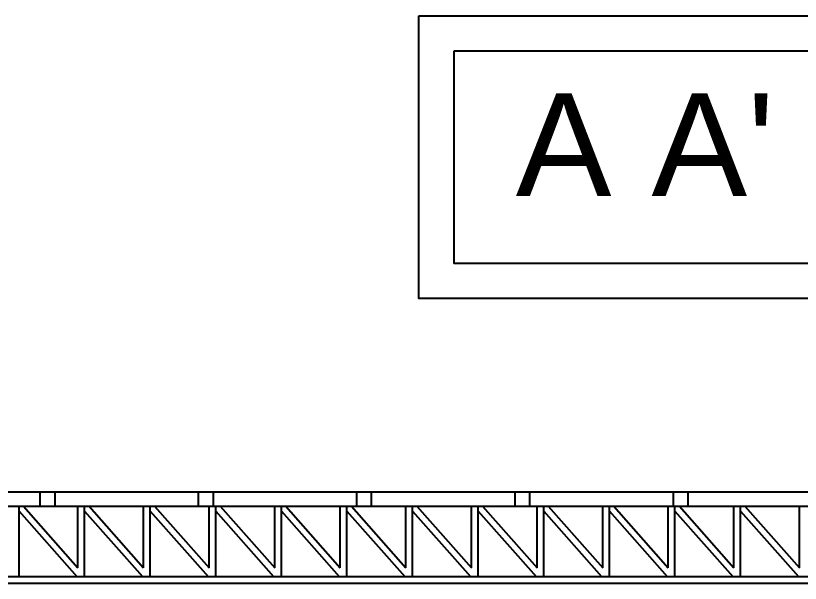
# Model space of a CAD drawing. Header units: millimetres. Extents: x -17017 to 2697, y 1903 to 18260.
# Drawn here: x -16982.517 to -16980.151, y 18255.143 to 18256.853 of the extents above; entities that cross this region are included whole.
import ezdxf

# ---------------------------------------------------------------- set-up
doc = ezdxf.new("R2010")
doc.units = ezdxf.units.MM
doc.linetypes.add('0', pattern=[0])
doc.layers.add('55', color=7, linetype='Continuous')
doc.layers.add('OP-MOB-MOVIL', color=8, linetype='Continuous')
doc.styles.get("Standard").update_dxf_attribs({"font": 'arial.ttf'})

msp = doc.modelspace()

# ---------------------------------------------------------------- linework, layer by layer
at = {"layer": '55', "linetype": 'ByBlock'}
for p, q in [((-16985.7396, 18255.4183), (-16972.087, 18255.4183)), ((-16985.7707, 18255.3755), (-16978.9164, 18255.3755)), ((-16982.507, 18255.1626), (-16982.507, 18255.3755)), ((-16982.4937, 18255.3755), (-16982.3292, 18255.189)), ((-16982.3292, 18255.189), (-16982.3292, 18255.3755)), ((-16982.3092, 18255.1626), (-16982.3092, 18255.3755)), ((-16982.2959, 18255.3755), (-16982.1315, 18255.189)), ((-16982.1315, 18255.189), (-16982.1315, 18255.3755)), ((-16982.1115, 18255.1626), (-16982.1115, 18255.3755)), ((-16982.0981, 18255.3755), (-16981.9337, 18255.189)), ((-16981.9337, 18255.189), (-16981.9337, 18255.3755)), ((-16981.9137, 18255.1626), (-16981.9137, 18255.3755)), ((-16981.9004, 18255.3755), (-16981.7359, 18255.189)), ((-16981.7359, 18255.189), (-16981.7359, 18255.3755)), ((-16981.7159, 18255.1626), (-16981.7159, 18255.3755)), ((-16981.7026, 18255.3755), (-16981.5382, 18255.189)), ((-16981.5382, 18255.189), (-16981.5382, 18255.3755)), ((-16981.5182, 18255.1626), (-16981.5182, 18255.3755)), ((-16981.5048, 18255.3755), (-16981.3404, 18255.189)), ((-16981.3404, 18255.189), (-16981.3404, 18255.3755)), ((-16981.3204, 18255.1626), (-16981.3204, 18255.3755)), ((-16981.3071, 18255.3755), (-16981.1426, 18255.189)), ((-16981.1426, 18255.189), (-16981.1426, 18255.3755)), ((-16981.1226, 18255.1626), (-16981.1226, 18255.3755)), ((-16981.1093, 18255.3755), (-16980.9449, 18255.189)), ((-16980.9449, 18255.189), (-16980.9449, 18255.3755)), ((-16980.9249, 18255.1626), (-16980.9249, 18255.3755)), ((-16980.9115, 18255.3755), (-16980.7471, 18255.189)), ((-16980.7471, 18255.189), (-16980.7471, 18255.3755)), ((-16980.7271, 18255.1626), (-16980.7271, 18255.3755)), ((-16980.7138, 18255.3755), (-16980.5493, 18255.189)), ((-16980.5493, 18255.189), (-16980.5493, 18255.3755)), ((-16980.5293, 18255.1626), (-16980.5293, 18255.3755)), ((-16980.516, 18255.3755), (-16980.3516, 18255.189)), ((-16980.3516, 18255.189), (-16980.3516, 18255.3755)), ((-16980.3316, 18255.1626), (-16980.3316, 18255.3755)), ((-16980.3182, 18255.3755), (-16980.1538, 18255.189)), ((-16980.1538, 18255.189), (-16980.1538, 18255.3755)), ((-16982.507, 18255.3604), (-16982.3326, 18255.1626)), ((-16982.3092, 18255.3604), (-16982.1348, 18255.1626)), ((-16982.1115, 18255.3604), (-16981.937, 18255.1626)), ((-16981.9137, 18255.3604), (-16981.7393, 18255.1626)), ((-16981.7159, 18255.3604), (-16981.5415, 18255.1626)), ((-16981.5182, 18255.3604), (-16981.3437, 18255.1626)), ((-16981.3204, 18255.3604), (-16981.146, 18255.1626)), ((-16981.1226, 18255.3604), (-16980.9482, 18255.1626)), ((-16980.9249, 18255.3604), (-16980.7504, 18255.1626)), ((-16980.7271, 18255.3604), (-16980.5527, 18255.1626)), ((-16980.5293, 18255.3604), (-16980.3549, 18255.1626)), ((-16980.3316, 18255.3604), (-16980.1571, 18255.1626)), ((-16985.6713, 18255.1626), (-16972.1615, 18255.1626)), ((-16985.6713, 18255.1426), (-16972.1615, 18255.1426))]:
    msp.add_line(p, q, dxfattribs=at)
for points in [[(-16982.4429, 18255.3755), (-16982.4429, 18255.4183)], [(-16982.3992, 18255.4183), (-16982.3992, 18255.3755)], [(-16981.9657, 18255.3755), (-16981.9657, 18255.4183)], [(-16981.922, 18255.4183), (-16981.922, 18255.3755)], [(-16981.4885, 18255.3755), (-16981.4885, 18255.4183)], [(-16981.4448, 18255.4183), (-16981.4448, 18255.3755)], [(-16981.0113, 18255.3755), (-16981.0113, 18255.4183)], [(-16980.9676, 18255.4183), (-16980.9676, 18255.3755)], [(-16980.5341, 18255.3755), (-16980.5341, 18255.4183)], [(-16980.4904, 18255.4183), (-16980.4904, 18255.3755)]]:
    msp.add_lwpolyline(points, dxfattribs=at)
at = {"layer": 'OP-MOB-MOVIL', "linetype": '0'}
for points in [[(-16981.3011, 18256.8531), (-16976.6453, 18256.8531), (-16976.6453, 18256.0008), (-16981.3011, 18256.0008)], [(-16981.1951, 18256.7472), (-16976.7512, 18256.7472), (-16976.7512, 18256.1068), (-16981.1951, 18256.1068)]]:
    msp.add_lwpolyline(points, close=True, dxfattribs=at)

# ---------------------------------------------------------------- texts
at = {"layer": 'OP-MOB-MOVIL', "linetype": '0', "insert": (-16981.0094, 18256.6194), "char_height": 0.310033, "attachment_point": 1}
msp.add_mtext_dynamic_manual_height_columns("A A' SECTION 1/500", width=4.263763, gutter_width=1.5502, heights=[0], dxfattribs=at)

doc.saveas('drawing.dxf')
